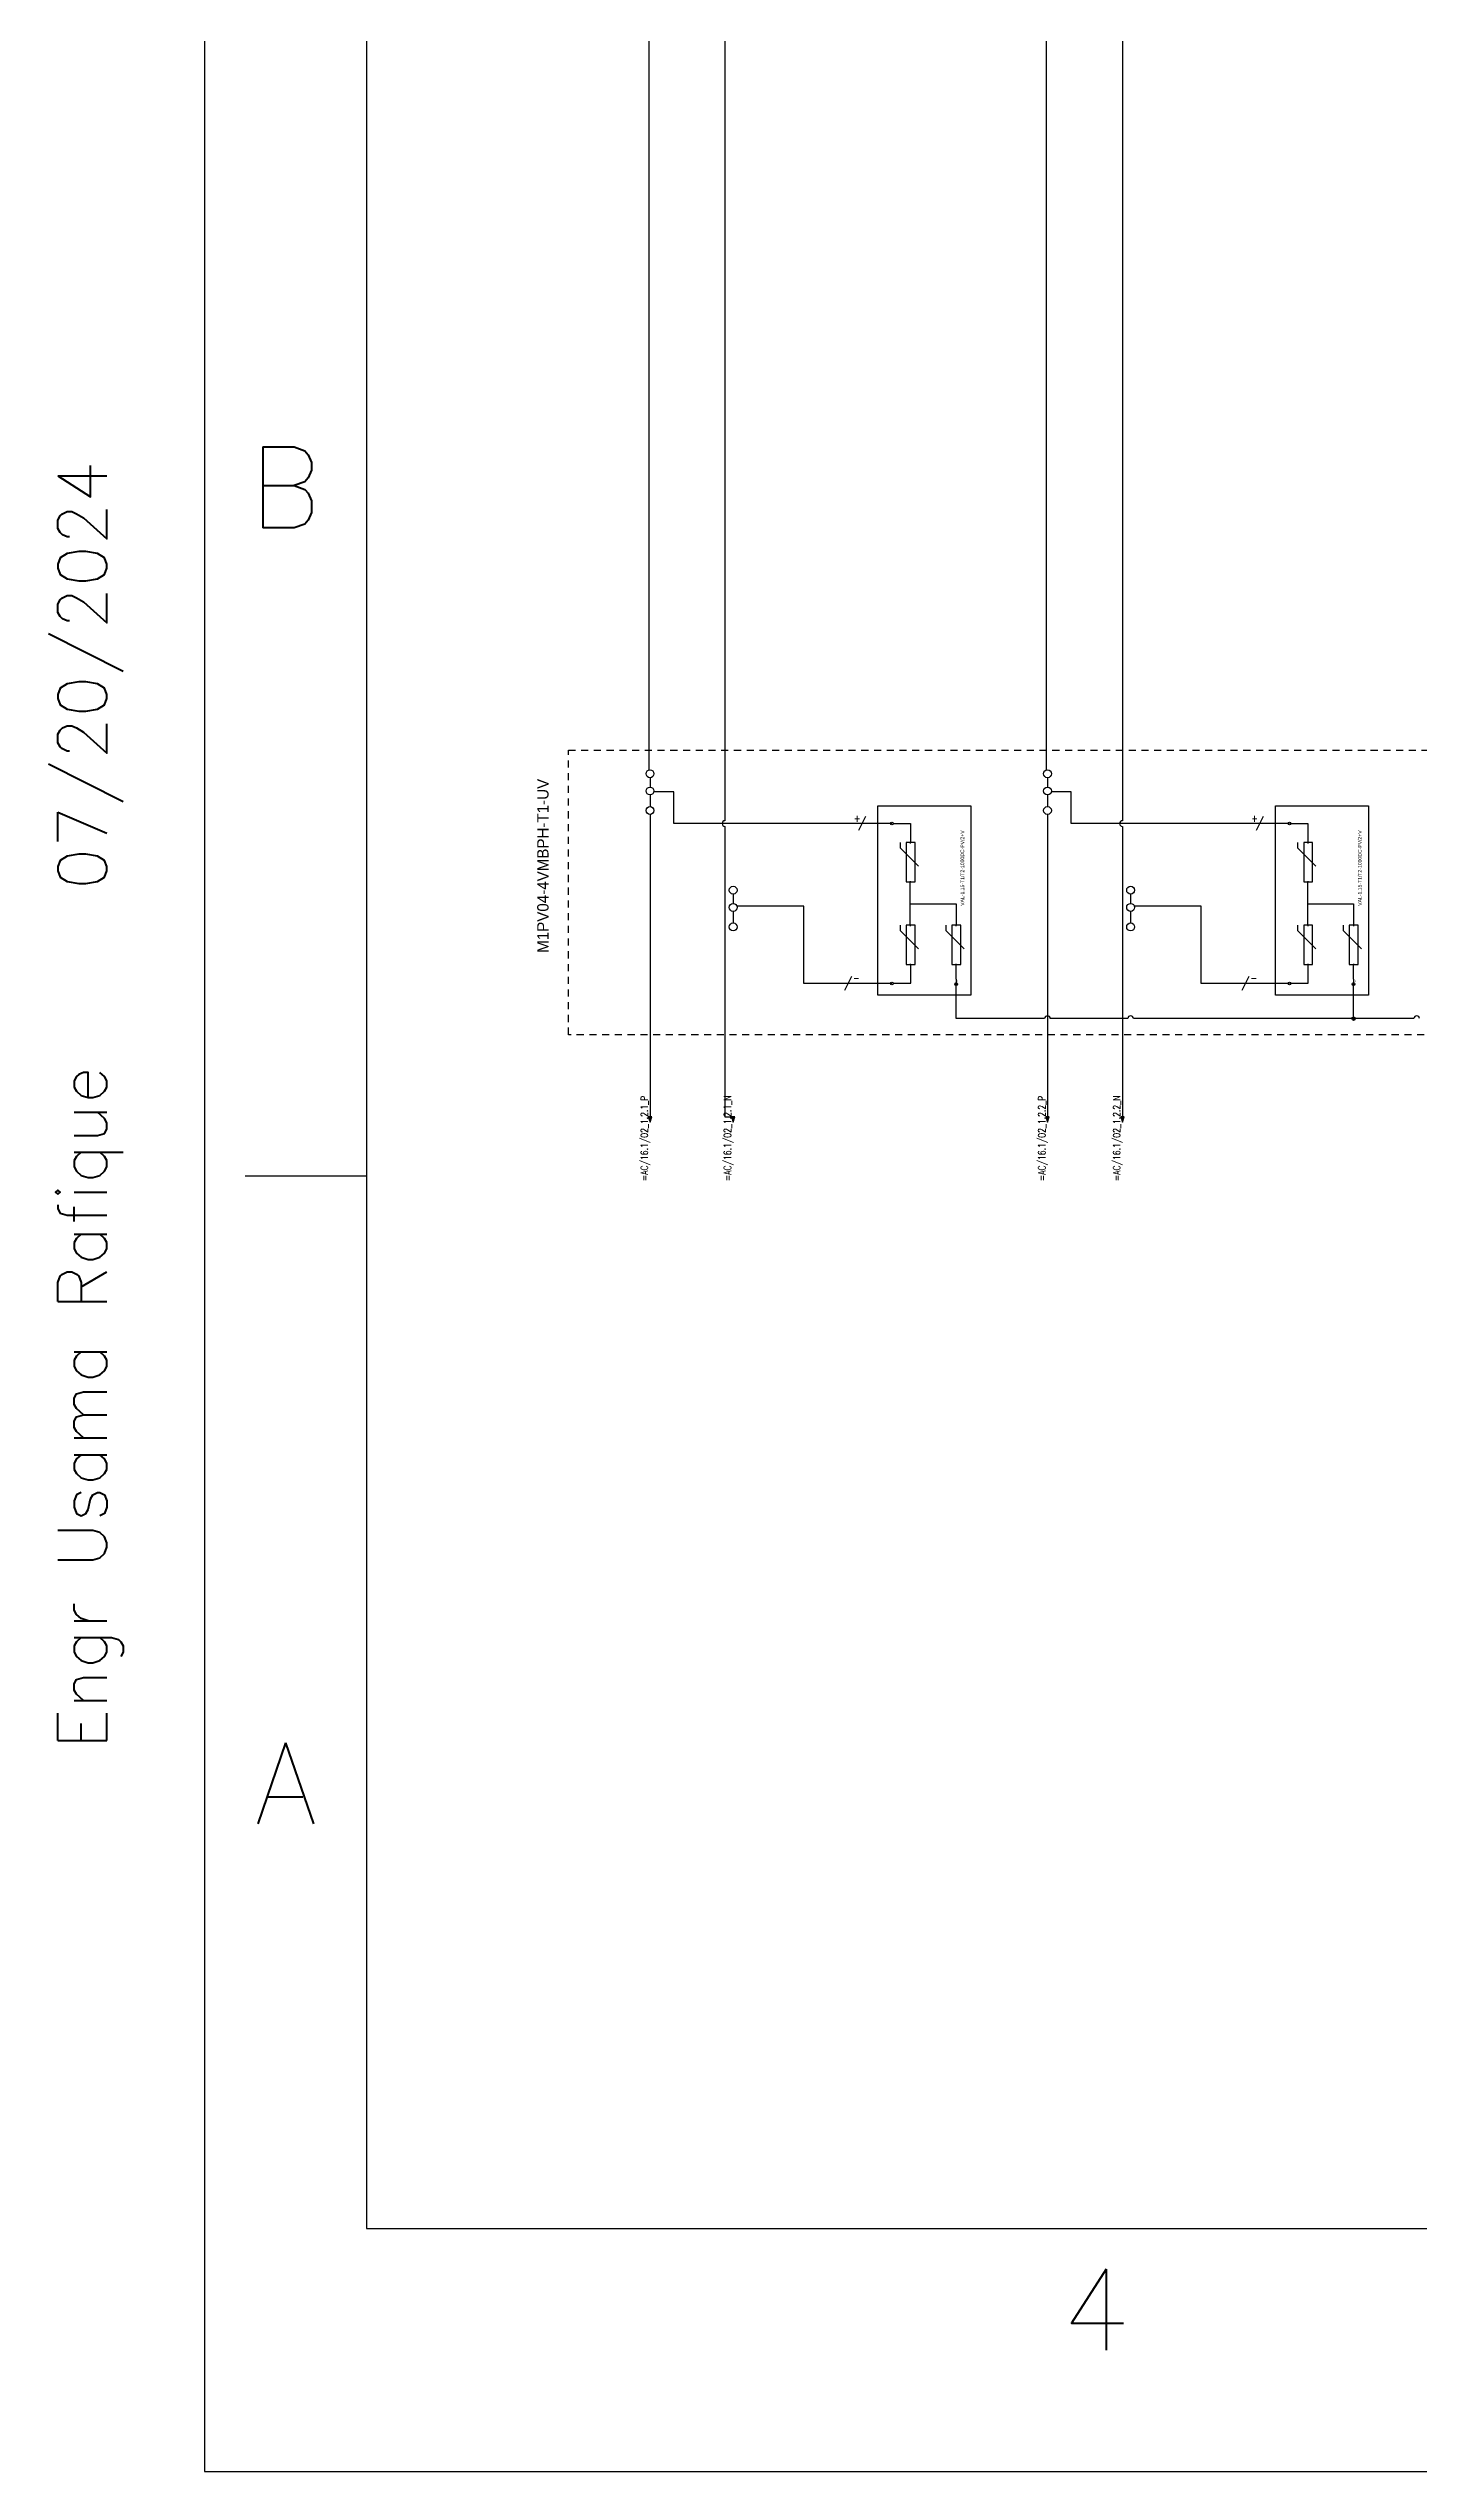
# Model space of a CAD drawing. Header units: inches. Extents: x 4 to 127, y -3 to 89.
# Drawn here: x 3.74 to 27.97, y -3 to 39.84 of the extents above; entities that cross this region are included whole.
import ezdxf
from ezdxf.enums import TextEntityAlignment as Align

# ---------------------------------------------------------------- set-up
doc = ezdxf.new("R2010")
doc.units = ezdxf.units.IN
doc.header["$MEASUREMENT"] = 0
doc.linetypes.add('HIDDEN2', pattern=[0.1875, 0.125, -0.0625])
for name, color, linetype in [('GRY_20AWG', 9, 'Continuous'), ('LOCBOX', 92, 'HIDDEN2'), ('MISC', 2, 'Continuous'), ('RED_12AWG', 1, 'Continuous'), ('SYMS', 7, 'Continuous'), ('TAGS', 51, 'Continuous'), ('Title Block', 7, 'Continuous'), ('Viewport', 7, 'Continuous'), ('WHT_12AWG', 7, 'Continuous'), ('WIREREF', 61, 'Continuous')]:
    doc.layers.add(name, color=color, linetype=linetype)
doc.styles.add('Roman', font='romans')
doc.styles.add('WD', font='romans.shx')
doc.styles.add('WD_IEC', font='isocp2.shx', dxfattribs={"width": 0.9, "height": 4})

# ---------------------------------------------------------------- blocks, each defined once
blk = doc.blocks.new('ANSI_border_C')
at = {"layer": 'Title Block'}
for p, q in [((0, 16), (0, 0)), ((0.5, 15.25), (0.5, 0.75)), ((0.125, 4), (0.5, 4)), ((0.5, 0.75), (20.5, 0.75)), ((0, 0), (21, 0))]:
    blk.add_line(p, q, dxfattribs=at)
at = {"layer": 'Title Block', "style": 'Roman'}
for s, p in [('B', (0.25, 6.125)), ('A', (0.25, 2.125)), ('4', (2.75, 0.5))]:
    blk.add_text(s, height=0.25, dxfattribs=at).set_placement(p, align=Align.MIDDLE_CENTER)
blk = doc.blocks.new('JIC_border_C')
at = {"xscale": 5.726708801404052, "yscale": 5.726708801404052, "zscale": 5.726708801404052}
blk.add_blockref('ANSI_border_C', (6.5, -3), dxfattribs=at)
blk = doc.blocks.new('JIC_tblock_desc_C')
at = {"color": 0, "style": 'Roman', "flags": 8}
for tag, p in [('FNAME', (-20.6363, 6.8195)), ('REVDATE', (-20.6363, 4.1057)), ('USER', (-20.6363, 1.4768))]:
    blk.add_attdef(tag, p, '', height=0.15, rotation=90, dxfattribs=at)
at = {"style": 'WD'}
for tag, p in [('PROJDESC', (-2.125, 1.5)), ('TITLE1', (-2.125, 1.095)), ('TITLE2', (-2.125, 0.785))]:
    blk.add_attdef(tag, text='', height=0.08, dxfattribs=at).set_placement(p, align=Align.CENTER)
for tag, p in [('SIZE', (-4.1624, 0.3198)), ('FSCM_NO', (-3.4004, 0.3365)), ('DWG_NO', (-1.6588, 0.3365)), ('REV', (-0.2648, 0.3031)), ('SHEET', (-0.8829, 0.0925)), ('SCALE', (-3.6344, 0.0688))]:
    blk.add_attdef(tag, p, '', height=0.065, dxfattribs=at)
at = {"style": 'WD', "flags": 1}
blk.add_attdef('WD_TB', (-5.5702, 0.1772), '', height=0.086, dxfattribs=at)
blk = doc.blocks.new('HA1S4')
for points in [[(0, 0), (-0.031, 0), (0, -0.094), (0.031, 0), (0, 0)], [(0.016, -0.011), (-0.016, -0.011), (0, -0.058), (0.016, -0.011)]]:
    blk.add_lwpolyline(points)
at = {"style": 'WD', "flags": 1}
for tag, p in [('X2TERM01', (0, 0)), ('SIGCODE', (0.035, -0.083))]:
    blk.add_attdef(tag, p, '', height=0.01, dxfattribs=at)
at = {"style": 'WD', "width": 0.7}
for tag, p in [('XREF', (0.088, -0.062)), ('DESC1', (0.088, 0.113))]:
    blk.add_attdef(tag, p, '', height=0.125, dxfattribs=at)
at = {"style": 'WD', "width": 0.8, "flags": 8}
blk.add_attdef('WIRENO', text='', height=0.125, dxfattribs=at).set_placement((0, -0.259), align=Align.CENTER)
blk = doc.blocks.new('WDDOT')
for radius in [0.03, 0.0187, 0.00929]:
    blk.add_circle((0, 0), radius)
blk = doc.blocks.new('HT0_02')
blk.add_circle((0, 0), 0.0699)
at = {"style": 'WD', "flags": 1}
for tag, p in [('X4TERM01', (-0.07, 0)), ('X2TERM01', (0, 0.07)), ('X1TERM01', (0.07, 0)), ('X8TERM01', (0, -0.07))]:
    blk.add_attdef(tag, p, '', height=0.01, dxfattribs=at)
blk = doc.blocks.new('HGND4')
for p, q in [((0, 0), (10, 0)), ((10, -3.8), (10, 3.8)), ((11.2, -2.5), (11.2, 2.5)), ((12.5, -1.2), (12.5, 1.2))]:
    blk.add_line(p, q)
blk.add_circle((10, 0), 5)
at = {"style": 'WD_IEC'}
for tag, p in [('TAG1', (2.5, 4.6)), ('INST', (2.5, 11.6)), ('LOC', (2.5, 8.1))]:
    blk.add_attdef(tag, text='', height=2.5, dxfattribs=at).set_placement(p, align=Align.RIGHT)
at = {"style": 'WD_IEC', "flags": 1}
blk.add_attdef('X4TERM01', (0, 0), '', height=0.32, dxfattribs=at)
blk = doc.blocks.new('VT0_05')
blk.add_lwpolyline([(0.08, -0.06), (0, 0.08), (-0.08, -0.06)], close=True)
at = {"style": 'WD', "flags": 1}
for tag, p in [('X4TERM01', (-0.05, 0)), ('X2TERM01', (0, 0.08)), ('X1TERM01', (0.05, 0)), ('X8TERM01', (0, -0.06))]:
    blk.add_attdef(tag, p, '', height=0.01, dxfattribs=at)
blk = doc.blocks.new('Lightening Surge Arrestor')
at = {"color": 5}
for p, q in [((0.502, 2.919), (0.502, 2.827)), ((0.502, 2.827), (0.826, 2.503)), ((0.502, 1.459), (0.502, 1.367)), ((0.502, 1.367), (0.826, 1.043)), ((1.308, 1.459), (1.308, 1.367)), ((1.308, 1.367), (1.632, 1.043))]:
    blk.add_line(p, q, dxfattribs=at)
for points in [[(0.112, 3.569), (1.754, 3.569), (1.754, 0.222), (0.112, 0.222)], [(0.768, 2.919), (0.611, 2.919), (0.611, 2.225), (0.768, 2.225)], [(0.768, 1.459), (0.611, 1.459), (0.611, 0.765), (0.768, 0.765)], [(1.574, 1.459), (1.417, 1.459), (1.417, 0.765), (1.574, 0.765)]]:
    blk.add_lwpolyline(points, close=True, dxfattribs=at)
at = {"layer": 'GRY_20AWG'}
blk.add_line((1.492, 0.502), (1.492, 0.468), dxfattribs=at)
at = {"layer": 'RED_12AWG'}
for p, q in [((0.382, 3.255), (0.686, 3.255)), ((0.686, 3.255), (0.686, 2.926)), ((0.69, 2.919), (0.684, 2.919)), ((0.681, 1.459), (0.681, 2.226)), ((0.681, 1.835), (1.492, 1.835)), ((1.492, 1.835), (1.492, 1.466)), ((0.69, 1.459), (0.681, 1.459)), ((0.381, 0.435), (0.69, 0.435)), ((0.69, 0.435), (0.69, 0.766)), ((1.492, 0.502), (1.492, 0.757))]:
    blk.add_line(p, q, dxfattribs=at)
at = {"layer": 'SYMS'}
for name, p, xscale, yscale, zscale in [('HT0_02', (0.358, 3.255), 0.3314421991292846, 0.3314421991292846, 0.3314421991292846), ('VT0_05', (0.686, 2.918), 0.1052161047490845, 0.1052161047490845, 0.1052161047490845), ('VT0_05', (0.686, 1.458), 0.1052161047490845, 0.1052161047490845, 0.1052161047490845), ('HT0_02', (0.69, 1.459), 0.01504368401050088, 0.01504368401050088, 0.01504368401050088), ('VT0_05', (1.492, 1.458), 0.1052161047490845, 0.1052161047490845, 0.1052161047490845), ('HT0_02', (0.358, 0.429), 0.3314421991292846, 0.3314421991292846, 0.3314421991292846)]:
    blk.add_blockref(name, p, dxfattribs=dict(at, xscale=xscale, yscale=yscale, zscale=zscale))
at = {"layer": 'SYMS', "xscale": -0.1052161047490845, "yscale": 0.1052161047490845, "zscale": 0.1052161047490845, "rotation": 180}
for p in [(0.686, 2.226), (0.686, 0.766), (1.492, 0.766)]:
    blk.add_blockref('VT0_05', p, dxfattribs=at)
at = {"layer": 'SYMS'}
ref = blk.add_blockref('HGND4', (1.492, 0.468), dxfattribs=dict(at, xscale=0.005, yscale=0.005, zscale=0.005, rotation=270))
ref.add_attrib('TAG1', 'PE', dxfattribs={"layer": 'TAGS', "height": 0.0125, "rotation": 270, "style": 'WD_IEC'}).set_placement((1.515, 0.455), align=Align.RIGHT)
at = {"color": 5, "insert": (1.57, 1.801), "char_height": 0.065, "attachment_point": 1, "rotation": 90}
blk.add_mtext_dynamic_manual_height_columns('VAL-1.15-T1/T2-1000DC-PV/2+V', width=1.87491, gutter_width=0.325, heights=[0], dxfattribs=at)
for tag, p in [('+', (0.447, 3.312)), ('-', (0.457, 0.49))]:
    blk.add_attdef(tag, p, '', height=0.065)
at = {"color": 5}
blk.add_attdef('VAL-1.15-T1/T2-1000DC-PV/2+V', (1.651, 1.798), '', height=0.065, rotation=90, dxfattribs=at)
blk = doc.blocks.new('VT0_02')
blk.add_circle((0, 0), 0.0699)
at = {"style": 'WD', "flags": 1}
for tag, p in [('X4TERM01', (-0.07, 0)), ('X2TERM01', (0, 0.07)), ('X1TERM01', (0.07, 0)), ('X8TERM01', (0, -0.07))]:
    blk.add_attdef(tag, p, '', height=0.01, dxfattribs=at)
blk = doc.blocks.new('HW01')
for p, q in [((0.062, 0.125), (-0.062, -0.125)), ((0.031, 0), (-0.031, 0))]:
    blk.add_line(p, q)
at = {"style": 'WD', "width": 0.7, "flags": 1}
for tag, p in [('INST', (0, 0.357)), ('LOC', (0, 0.188)), ('DESC1', (0, -0.456)), ('XREF', (0, -0.3)), ('DESC2', (0, -0.613))]:
    blk.add_attdef(tag, text='', height=0.125, dxfattribs=at).set_placement(p, align=Align.CENTER)
at = {"style": 'WD', "width": 0.8}
blk.add_attdef('TAG1', text='', height=0.125, dxfattribs=at).set_placement((-0.031, 0.031), align=Align.RIGHT)
at = {"style": 'WD', "flags": 1}
for tag, p in [('X4TERM01', (-0.031, 0)), ('X1TERM01', (0.031, 0))]:
    blk.add_attdef(tag, p, '', height=0.0125, dxfattribs=at)
at = {"linetype": 'Continuous', "style": 'WD', "flags": 9}
blk.add_attdef('ASSYCODE', text='', height=0.01, dxfattribs=at).set_placement((0.029, 0.042), align=Align.CENTER)
at = {"style": 'WD'}
for tag, p in [('X2LINK', (0, 0.125)), ('X8LINK', (0, -0.125))]:
    blk.add_attdef(tag, p, '', height=0.01, dxfattribs=at)
at = {"style": 'WD', "flags": 9}
blk.add_attdef('FAMILY', text='', height=0.01, dxfattribs=at).set_placement((0.023, 0.118), align=Align.CENTER)
at = {"style": 'WD', "width": 0.8}
blk.add_attdef('RATING1', (0.094, 0.031), '', height=0.125, dxfattribs=at)
at = {"style": 'WD', "width": 0.8, "flags": 1}
blk.add_attdef('MFG', text='', height=0.0938, dxfattribs=at).set_placement((-0.125, -0.031), align=Align.TOP_RIGHT)
blk.add_attdef('CAT', text='', height=0.0938, dxfattribs=at).set_placement((0.031, -0.031), align=Align.TOP_LEFT)

msp = doc.modelspace()

# ---------------------------------------------------------------- linework, layer by layer
at = {"layer": 'GRY_20AWG', "color": 240, "true_color": 0xed1f24}
for p, q in [((14.348, 63.565), (14.348, 27.085)), ((21.371, 63.565), (21.371, 27.085)), ((14.371, 26.945), (14.371, 26.78)), ((14.371, 26.64), (14.371, 26.435)), ((14.792, 26.696), (14.441, 26.696)), ((14.792, 26.134), (14.792, 26.696)), ((21.394, 26.945), (21.394, 26.78)), ((21.394, 26.64), (21.394, 26.435)), ((21.815, 26.696), (21.464, 26.696)), ((21.815, 26.134), (21.815, 26.696)), ((14.371, 26.295), (14.371, 20.95)), ((18.087, 26.134), (14.792, 26.134)), ((18.646, 26.134), (18.15, 26.134)), ((21.394, 26.295), (21.394, 20.95)), ((25.11, 26.134), (21.815, 26.134)), ((25.669, 26.134), (25.173, 26.134)), ((15.84, 24.887), (15.84, 24.722)), ((22.863, 24.887), (22.863, 24.722)), ((15.84, 24.582), (15.84, 24.377)), ((17.089, 24.676), (15.91, 24.676)), ((17.089, 23.308), (17.089, 24.676)), ((22.863, 24.582), (22.863, 24.377)), ((24.112, 24.676), (22.933, 24.676)), ((24.112, 23.308), (24.112, 24.676)), ((17.836, 23.308), (17.089, 23.308)), ((18.646, 23.308), (17.899, 23.308)), ((24.859, 23.308), (24.112, 23.308)), ((25.669, 23.308), (24.922, 23.308))]:
    msp.add_line(p, q, dxfattribs=at)
at = {"layer": 'LOCBOX', "color": 6}
msp.add_lwpolyline([(12.929, 27.43), (61.8, 27.43), (61.8, 22.401), (12.929, 22.401)], close=True, dxfattribs=at)
at = {"layer": 'WHT_12AWG', "color": 240, "true_color": 0xed1f24}
for p, q in [((15.695, 73.982), (15.695, 26.184)), ((22.718, 73.982), (22.718, 26.184)), ((15.695, 26.084), (15.695, 20.95)), ((22.718, 26.084), (22.718, 20.95)), ((15.695, 20.95), (15.84, 20.95))]:
    msp.add_line(p, q, dxfattribs=at)
at = {"layer": 'WHT_12AWG', "color": 3}
for p, q in [((19.779, 22.685), (19.779, 23.288)), ((26.802, 22.685), (26.802, 23.288)), ((21.344, 22.685), (19.779, 22.685)), ((22.813, 22.685), (21.444, 22.685)), ((26.802, 22.685), (22.913, 22.685)), ((27.867, 22.685), (26.802, 22.685))]:
    msp.add_line(p, q, dxfattribs=at)
at = {"layer": 'WHT_12AWG'}
for centre in [(15.695, 26.134), (22.718, 26.134)]:
    msp.add_arc(centre, 0.05, 90, 270, dxfattribs=at)
at = {"layer": 'WHT_12AWG', "color": 3}
for centre in [(21.394, 22.685), (22.863, 22.685), (27.917, 22.685)]:
    msp.add_arc(centre, 0.05, 0, 180, dxfattribs=at)

# ---------------------------------------------------------------- block references
ref = msp.add_blockref('JIC_tblock_desc_C', (123.994, 1.245), dxfattribs=dict(xscale=5.777177524552554, yscale=5.777177524552554, zscale=5.777177524552554))
ref.add_attrib('USER', 'Engr Usama Rafique', (4.774, 9.776), dxfattribs={"color": 0, "height": 0.86658, "rotation": 90, "style": 'Roman', "flags": 8})
ref.add_attrib('REVDATE', '07/20/2024', (4.774, 24.964), dxfattribs={"color": 0, "height": 0.8666, "rotation": 90, "style": 'Roman', "flags": 8})
for p in [(18.287, 22.879), (25.31, 22.879)]:
    msp.add_blockref('Lightening Surge Arrestor', p)
at = {"layer": 'SYMS'}
for p in [(14.371, 27.015), (21.394, 27.015), (14.371, 26.71), (21.394, 26.71), (14.371, 26.365), (21.394, 26.365), (15.84, 24.957), (22.863, 24.957), (15.84, 24.652), (22.863, 24.652), (15.84, 24.307), (22.863, 24.307)]:
    msp.add_blockref('VT0_02', p, dxfattribs=at)
ref = msp.add_blockref('HW01', (18.119, 26.134), dxfattribs=at)
ref.add_attrib('TAG1', '+', dxfattribs={"layer": 'TAGS', "height": 0.125, "style": 'WD', "width": 0.8}).set_placement((18.087, 26.165), align=Align.RIGHT)
ref = msp.add_blockref('HW01', (25.141, 26.134), dxfattribs=at)
ref.add_attrib('TAG1', '+', dxfattribs={"layer": 'TAGS', "height": 0.125, "style": 'WD', "width": 0.8}).set_placement((25.11, 26.165), align=Align.RIGHT)
ref = msp.add_blockref('HW01', (17.868, 23.308), dxfattribs=at)
ref.add_attrib('RATING1', '-', (17.961, 23.339), dxfattribs={"layer": 'MISC', "height": 0.125, "style": 'WD', "width": 0.8})
ref = msp.add_blockref('HW01', (24.89, 23.308), dxfattribs=at)
ref.add_attrib('RATING1', '-', (24.984, 23.339), dxfattribs={"layer": 'MISC', "height": 0.125, "style": 'WD', "width": 0.8})
at = {"layer": 'SYMS', "color": 3}
msp.add_blockref('WDDOT', (26.802, 22.685), dxfattribs=at)
at = {"layer": 'SYMS', "color": 1}
ref = msp.add_blockref('HA1S4', (14.371, 20.95), dxfattribs=at)
ref.add_attrib('WIRENO', '=AC/16.1/02_1.2.1_P', dxfattribs={"layer": 'WIREREF', "color": 0, "height": 0.125, "rotation": 90, "style": 'WD', "width": 0.8, "flags": 8}).set_placement((14.371, 19.812), align=Align.BOTTOM_LEFT)
ref = msp.add_blockref('HA1S4', (15.84, 20.95), dxfattribs=at)
ref.add_attrib('WIRENO', '=AC/16.1/02_1.2.1_N', dxfattribs={"layer": 'WIREREF', "color": 0, "height": 0.125, "rotation": 90, "style": 'WD', "width": 0.8, "flags": 8}).set_placement((15.84, 19.812), align=Align.BOTTOM_LEFT)
ref = msp.add_blockref('HA1S4', (21.394, 20.95), dxfattribs=at)
ref.add_attrib('WIRENO', '=AC/16.1/02_1.2.2_P', dxfattribs={"layer": 'WIREREF', "color": 1, "height": 0.125, "rotation": 90, "style": 'WD', "width": 0.8, "flags": 8}).set_placement((21.394, 19.812), align=Align.BOTTOM_LEFT)
ref = msp.add_blockref('HA1S4', (22.718, 20.95), dxfattribs=at)
ref.add_attrib('WIRENO', '=AC/16.1/02_1.2.2_N', dxfattribs={"layer": 'WIREREF', "color": 1, "height": 0.125, "rotation": 90, "style": 'WD', "width": 0.8, "flags": 8}).set_placement((22.718, 19.812), align=Align.BOTTOM_LEFT)
at = {"layer": 'Viewport'}
msp.add_blockref('JIC_border_C', (0, 0), dxfattribs=at)

# ---------------------------------------------------------------- texts
at = {"layer": 'LOCBOX', "color": 6}
msp.add_text('M1PV04-4VMBPH-T1-UV', height=0.2, rotation=90, dxfattribs=at).set_placement((12.478, 26.925), align=Align.MIDDLE_RIGHT)

doc.saveas('drawing.dxf')
